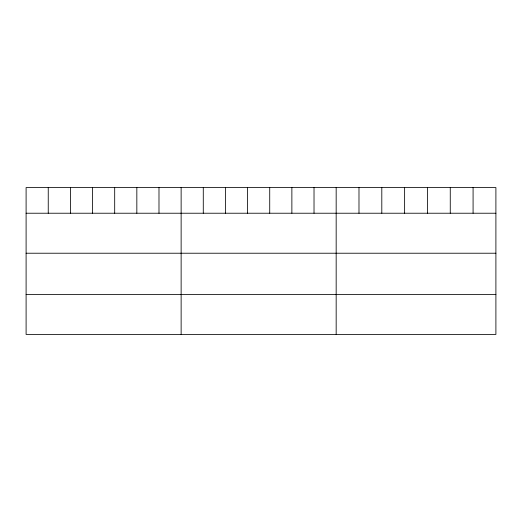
<?xml version="1.0" encoding="UTF-8"?>
<svg xmlns="http://www.w3.org/2000/svg" width="522" height="522" viewBox="0 0 522 522"><rect width="100%" height="100%" fill="white"/><g stroke="black" fill="none" stroke-linecap="round" stroke-linejoin="round"><path stroke-width="0.78" d="M495.9 213.224L495.9 334.439L26.1 334.439L26.1 187.561L495.9 187.561L495.9 213.224L26.1 213.224M26.1 253.222L495.9 253.222M26.1 294.441L495.9 294.441M473.082 187.561L473.082 213.224M450.264 187.561L450.264 213.224M427.446 187.561L427.446 213.224M404.622 187.561L404.622 213.224M381.804 187.561L381.804 213.224M358.986 187.561L358.986 213.224M336.168 187.561L336.168 334.439M314.022 187.561L314.022 213.224M291.87 187.561L291.87 213.224M269.724 187.561L269.724 213.224M247.578 187.561L247.578 213.224M225.432 187.561L225.432 213.224M203.28 187.561L203.28 213.224M181.134 187.561L181.134 334.439M158.988 187.561L158.988 213.224M136.836 187.561L136.836 213.224M114.69 187.561L114.69 213.224M92.544 187.561L92.544 213.224M70.398 187.561L70.398 213.224M48.246 187.561L48.246 213.224"/></g></svg>
